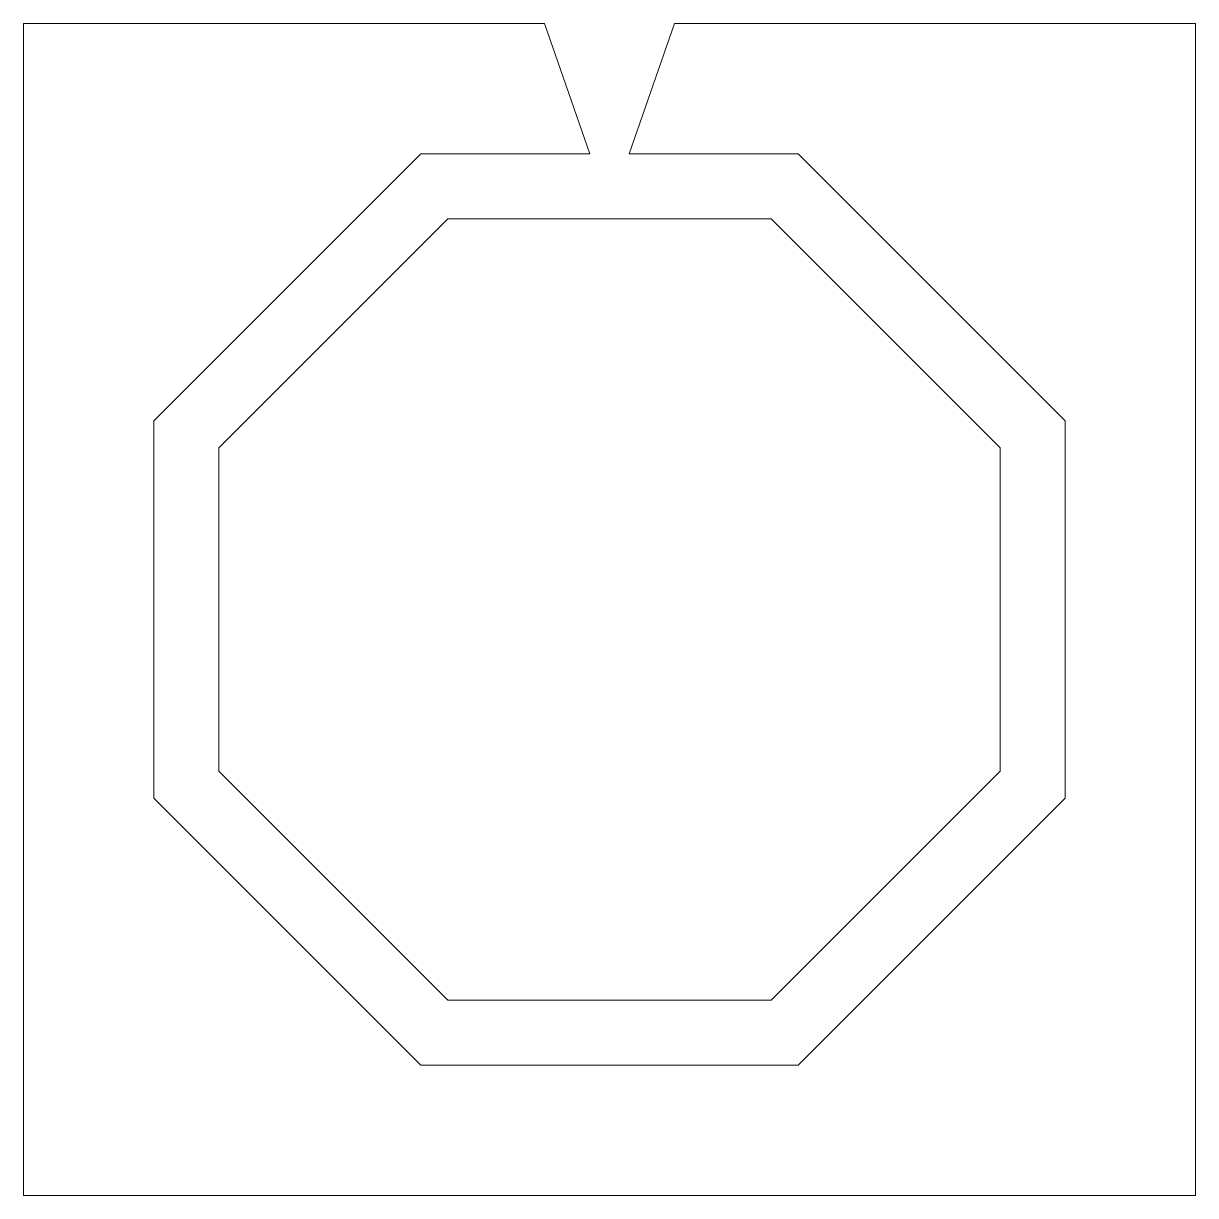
# Model space of a CAD drawing. Header units: millimetres. Extents: x -90 to 90, y -90 to 90.
import ezdxf

# ---------------------------------------------------------------- set-up
doc = ezdxf.new("R2010")
doc.units = ezdxf.units.MM
doc.layers.add('cut', color=1, linetype='CONTINUOUS', lineweight=0)

msp = doc.modelspace()

# ---------------------------------------------------------------- linework, layer by layer
at = {"layer": 'cut'}
for p, q in [((-10, 90), (-90, 90)), ((-90, 90), (-90, -90)), ((-3, 70), (-10, 90)), ((3, 70), (10, 90)), ((90, 90), (10, 90)), ((90, -90), (90, 90)), ((-70, 28.99), (-28.99, 70)), ((-28.99, 70), (-3, 70)), ((3, 70), (28.99, 70)), ((28.99, 70), (70, 28.99)), ((-70, -28.99), (-70, 28.99)), ((70, 28.99), (70, -28.99)), ((-28.99, -70), (-70, -28.99)), ((70, -28.99), (28.99, -70)), ((28.99, -70), (-28.99, -70)), ((-90, -90), (90, -90))]:
    msp.add_line(p, q, dxfattribs=at)
msp.add_lwpolyline([(-24.85, 60), (24.85, 60), (60, 24.85), (60, -24.85), (24.85, -60), (-24.85, -60), (-60, -24.85), (-60, 24.85)], close=True, dxfattribs=at)

doc.saveas('drawing.dxf')
